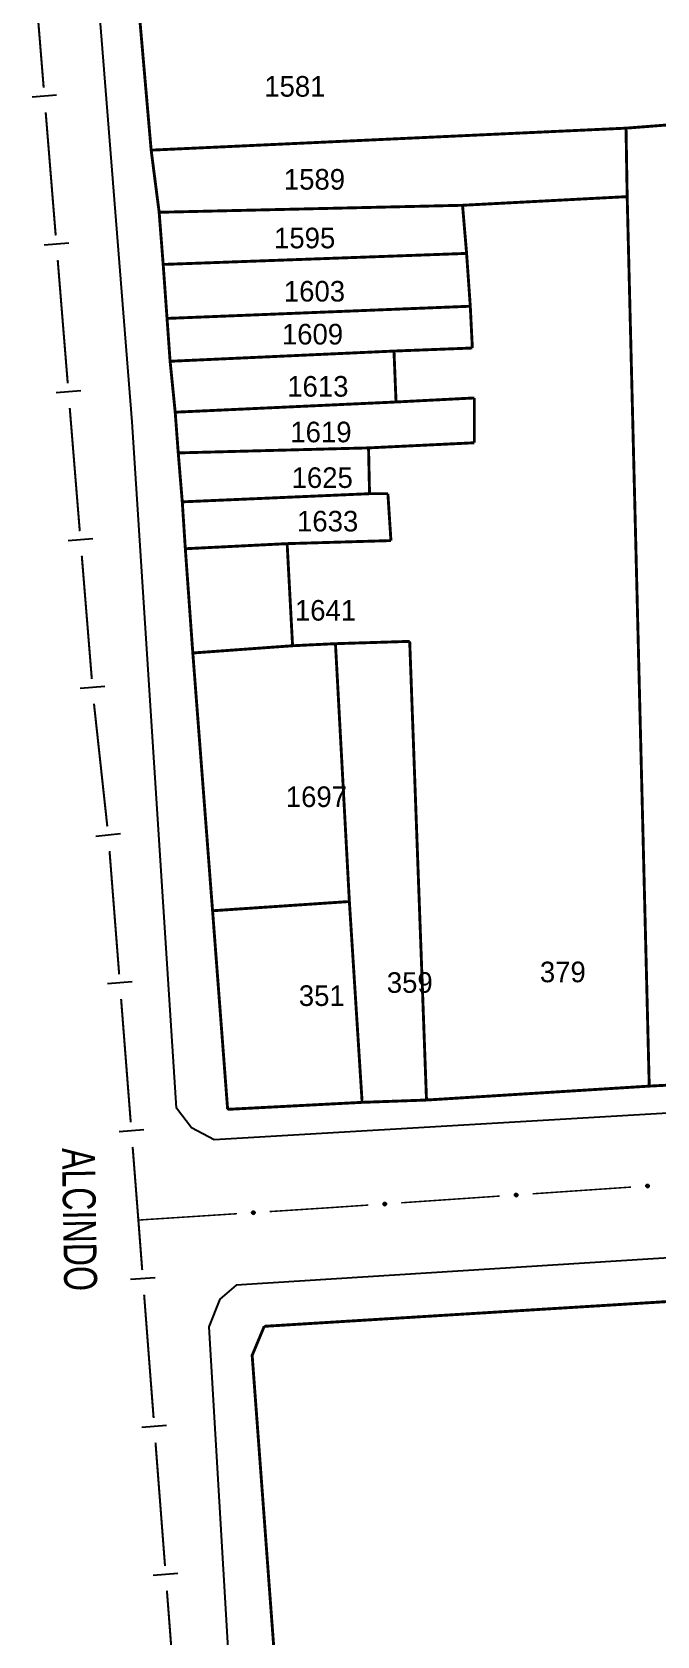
# Model space of a CAD drawing. Extents: x 202481 to 204056, y 4838981 to 4840330.
# Drawn here: x 202528.8 to 202604.7, y 4839437.1 to 4839631.7 of the extents above; entities that cross this region are included whole.
import ezdxf
from ezdxf.enums import TextEntityAlignment as Align

# ---------------------------------------------------------------- set-up
doc = ezdxf.new("R2010")
doc.units = 0
doc.header["$LTSCALE"] = 1.5
doc.header["$MEASUREMENT"] = 0
for name, color, linetype in [('CD_MALHA_LOTES', 7, 'CONTINUOUS'), ('LM-LIM-SETORES-BAIRROS', 250, 'CONTINUOUS'), ('RU-QUADRA', 210, 'CONTINUOUS'), ('SV-EIXO-RUA-PAV', 20, 'CONTINUOUS'), ('SV-RUA-PAVIM', 7, 'CONTINUOUS'), ('SV-TXT-RUA-PAV', 7, 'CONTINUOUS'), ('Th_NmrPort', 1, 'CONTINUOUS')]:
    doc.layers.add(name, color=color, linetype=linetype)
doc.styles.add('ARIAL', font='ARIAL.SHX')

msp = doc.modelspace()

# ---------------------------------------------------------------- linework, layer by layer
at = {"layer": 'CD_MALHA_LOTES', "linetype": 'Continuous', "const_width": 0.35, "flags": 128}
for points in [[(202543.23, 4839617.42), (202541.77, 4839634.2)], [(202543.23, 4839617.42), (202600.92, 4839620.09)], [(202600.92, 4839620.09), (202613.74, 4839621.08)], [(202601.06, 4839611.78), (202600.92, 4839620.09)], [(202544.2, 4839609.88), (202543.23, 4839617.42)], [(202581.06, 4839610.73), (202601.06, 4839611.78)], [(202603.74, 4839503.84), (202601.06, 4839611.78)], [(202544.2, 4839609.88), (202581.06, 4839610.73)], [(202544.69, 4839603.55), (202544.2, 4839609.88)], [(202581.55, 4839604.89), (202581.06, 4839610.73)], [(202544.69, 4839603.55), (202581.55, 4839604.89)], [(202582, 4839598.48), (202581.55, 4839604.89)], [(202545.16, 4839597), (202544.69, 4839603.55)], [(202545.16, 4839597), (202582, 4839598.48)], [(202582.25, 4839593.41), (202582, 4839598.48)], [(202545.53, 4839591.8), (202545.16, 4839597)], [(202545.53, 4839591.8), (202572.73, 4839593.04)], [(202572.73, 4839593.04), (202582.25, 4839593.41)], [(202572.98, 4839586.86), (202572.73, 4839593.04)], [(202546.15, 4839585.62), (202545.53, 4839591.8)], [(202546.15, 4839585.62), (202572.98, 4839586.86)], [(202582.49, 4839587.35), (202572.98, 4839586.86)], [(202582.49, 4839581.91), (202582.49, 4839587.35)], [(202546.52, 4839580.68), (202546.15, 4839585.62)], [(202546.52, 4839580.68), (202569.64, 4839581.29)], [(202547.01, 4839574.74), (202546.52, 4839580.68)], [(202569.64, 4839581.29), (202582.49, 4839581.91)], [(202569.76, 4839575.73), (202569.64, 4839581.29)], [(202547.01, 4839574.74), (202569.76, 4839575.73)], [(202547.38, 4839569.05), (202547.01, 4839574.74)], [(202571.99, 4839575.73), (202569.76, 4839575.73)], [(202572.36, 4839570.04), (202571.99, 4839575.73)], [(202547.38, 4839569.05), (202559.75, 4839569.67)], [(202548.29, 4839556.4), (202547.38, 4839569.05)], [(202559.75, 4839569.67), (202572.36, 4839570.04)], [(202560.41, 4839557.28), (202559.75, 4839569.67)], [(202548.29, 4839556.4), (202560.41, 4839557.28)], [(202565.62, 4839557.53), (202560.41, 4839557.28)], [(202565.62, 4839557.53), (202574.64, 4839557.81)], [(202567.31, 4839526.24), (202565.62, 4839557.53)], [(202574.64, 4839557.81), (202576.68, 4839502.15)], [(202550.69, 4839525.12), (202548.29, 4839556.4)], [(202550.69, 4839525.12), (202567.31, 4839526.24)], [(202568.86, 4839501.87), (202567.31, 4839526.24)], [(202552.52, 4839501.02), (202550.69, 4839525.12)], [(202603.74, 4839503.84), (202576.68, 4839502.15)], [(202612.02, 4839504.27), (202603.74, 4839503.84)], [(202568.86, 4839501.87), (202552.52, 4839501.02)], [(202576.68, 4839502.15), (202568.86, 4839501.87)], [(202740.1, 4839485.92), (202556.97, 4839474.69)], [(202556.97, 4839474.69), (202555.5, 4839471.17), (202577.2, 4839178.42)]]:
    msp.add_lwpolyline(points, dxfattribs=at)
at = {"layer": 'LM-LIM-SETORES-BAIRROS', "const_width": 0.25}
for points in [[(202528.953223, 4839639.955561), (202530.171611, 4839625.005125)], [(202530.415288, 4839622.015038), (202531.633675, 4839607.064602)], [(202531.877353, 4839604.074515), (202533.09574, 4839589.124079)], [(202533.339417, 4839586.133992), (202534.557805, 4839571.183556)], [(202534.801482, 4839568.193469), (202536.019869, 4839553.243033)], [(202536.281337, 4839550.254639), (202537.904524, 4839535.342722)], [(202538.173502, 4839532.355134), (202539.343062, 4839517.400799)], [(202539.576973, 4839514.409932), (202540.746532, 4839499.455597)], [(202540.980444, 4839496.46473), (202541.604209, 4839488.489085)], [(202541.604209, 4839488.489085), (202541.68, 4839487.52)], [(202541.68, 4839487.52), (202542.143528, 4839481.509892)], [(202542.374217, 4839478.518775), (202543.527663, 4839463.563189)], [(202543.758352, 4839460.572072), (202544.911798, 4839445.616485)], [(202545.142487, 4839442.625368), (202546.295932, 4839427.669782)]]:
    msp.add_lwpolyline(points, dxfattribs=at)
at = {"layer": 'LM-LIM-SETORES-BAIRROS'}
for points in [[(202528.757793, 4839623.886591), (202531.74788, 4839624.130268)], [(202530.219857, 4839605.946068), (202533.209945, 4839606.189745)], [(202531.681922, 4839588.005545), (202534.672009, 4839588.249222)], [(202533.143987, 4839570.065022), (202536.134074, 4839570.308699)], [(202534.606051, 4839552.124499), (202537.596139, 4839552.368176)], [(202536.521545, 4839534.186275), (202539.503928, 4839534.510913)], [(202537.925599, 4839516.286887), (202540.916466, 4839516.520799)], [(202539.32907, 4839498.341686), (202542.319937, 4839498.575597)], [(202540.724866, 4839480.397509), (202543.715983, 4839480.628198)], [(202542.109, 4839462.450805), (202545.100118, 4839462.681494)], [(202543.493135, 4839444.504102), (202546.484253, 4839444.734791)]]:
    msp.add_lwpolyline(points, dxfattribs=at)
at = {"layer": 'RU-QUADRA', "linetype": 'Continuous', "const_width": 0.18, "flags": 128}
msp.add_lwpolyline([(202612.02, 4839504.27), (202603.74, 4839503.84), (202576.68, 4839502.15), (202568.86, 4839501.87), (202552.52, 4839501.02), (202550.69, 4839525.12), (202548.29, 4839556.4), (202547.38, 4839569.05), (202547.01, 4839574.74), (202546.52, 4839580.68), (202546.15, 4839585.62), (202545.53, 4839591.8), (202545.16, 4839597), (202544.69, 4839603.55), (202544.2, 4839609.88), (202543.23, 4839617.42), (202541.77, 4839634.2)], dxfattribs=at)
msp.add_lwpolyline([(202750.31, 4839183.15), (202579.18, 4839176.15), (202577.2, 4839178.42), (202555.5, 4839471.17), (202556.97, 4839474.69), (202740.1, 4839485.92)], close=True, dxfattribs=at)
at = {"layer": 'SV-EIXO-RUA-PAV', "const_width": 0.18}
for points in [[(202589.569017, 4839490.770585), (202601.541096, 4839491.588719)], [(202557.641697, 4839488.615656), (202564.627137, 4839489.066897)], [(202564.627137, 4839489.066897), (202564.83, 4839489.08)], [(202564.83, 4839489.08), (202569.615554, 4839489.407029)], [(202573.606246, 4839489.679741), (202585.578325, 4839490.497874)], [(202541.674975, 4839487.584248), (202553.650016, 4839488.357804)]]:
    msp.add_lwpolyline(points, dxfattribs=at)
at = {"layer": 'SV-EIXO-RUA-PAV'}
for points in [[(202603.385591, 4839491.825103), (202603.417211, 4839491.862415), (202603.452016, 4839491.888018), (202603.487192, 4839491.901016), (202603.52127, 4839491.904397), (202603.556524, 4839491.90393), (202603.591964, 4839491.895617), (202603.629253, 4839491.877677), (202603.666906, 4839491.846221), (202603.69079, 4839491.808843), (202603.705378, 4839491.775039), (202603.71095, 4839491.739706), (202603.709922, 4839491.705466), (202603.700069, 4839491.66894), (202603.681521, 4839491.631328), (202603.648974, 4839491.594232), (202603.614679, 4839491.569366), (202603.580326, 4839491.557687), (202603.54477, 4839491.55231), (202603.508784, 4839491.553219), (202603.474043, 4839491.56158), (202603.436207, 4839491.580324), (202603.40002, 4839491.612933), (202603.374828, 4839491.646854), (202603.36267, 4839491.681035), (202603.358165, 4839491.716159), (202603.358204, 4839491.751524), (202603.365077, 4839491.787497), (202603.385591, 4839491.825103)], [(202571.460049, 4839489.643414), (202571.491669, 4839489.680726), (202571.526474, 4839489.706329), (202571.56165, 4839489.719327), (202571.595728, 4839489.722708), (202571.630982, 4839489.722241), (202571.666422, 4839489.713928), (202571.703711, 4839489.695988), (202571.741364, 4839489.664532), (202571.765248, 4839489.627153), (202571.779836, 4839489.593349), (202571.785408, 4839489.558017), (202571.78438, 4839489.523777), (202571.774527, 4839489.487251), (202571.755979, 4839489.449638), (202571.723432, 4839489.412543), (202571.689137, 4839489.387677), (202571.654784, 4839489.375998), (202571.619228, 4839489.370621), (202571.583242, 4839489.37153), (202571.548501, 4839489.379891), (202571.510665, 4839489.398635), (202571.474478, 4839489.431244), (202571.449286, 4839489.465165), (202571.437128, 4839489.499346), (202571.432623, 4839489.53447), (202571.432662, 4839489.569835), (202571.439535, 4839489.605807), (202571.460049, 4839489.643414)], [(202587.42282, 4839490.734258), (202587.45444, 4839490.771571), (202587.489245, 4839490.797173), (202587.524421, 4839490.810172), (202587.558499, 4839490.813553), (202587.593753, 4839490.813085), (202587.629193, 4839490.804772), (202587.666482, 4839490.786833), (202587.704135, 4839490.755377), (202587.728019, 4839490.717998), (202587.742607, 4839490.684194), (202587.748179, 4839490.648862), (202587.747151, 4839490.614622), (202587.737298, 4839490.578095), (202587.71875, 4839490.540483), (202587.686203, 4839490.503388), (202587.651908, 4839490.478522), (202587.617555, 4839490.466842), (202587.581999, 4839490.461466), (202587.546013, 4839490.462374), (202587.511272, 4839490.470735), (202587.473436, 4839490.489479), (202587.437249, 4839490.522088), (202587.412057, 4839490.55601), (202587.399899, 4839490.59019), (202587.395394, 4839490.625315), (202587.395433, 4839490.66068), (202587.402306, 4839490.696652), (202587.42282, 4839490.734258)], [(202555.495379, 4839488.587319), (202555.527137, 4839488.624514), (202555.562038, 4839488.649987), (202555.597262, 4839488.662854), (202555.631353, 4839488.666109), (202555.666605, 4839488.66551), (202555.702013, 4839488.657065), (202555.739235, 4839488.638987), (202555.77677, 4839488.607391), (202555.800515, 4839488.569923), (202555.814978, 4839488.536065), (202555.820418, 4839488.500712), (202555.819262, 4839488.466477), (202555.809274, 4839488.429987), (202555.790585, 4839488.392444), (202555.757901, 4839488.35547), (202555.723514, 4839488.330732), (202555.689117, 4839488.319181), (202555.653541, 4839488.313936), (202555.617559, 4839488.314979), (202555.582849, 4839488.323469), (202555.545083, 4839488.342354), (202555.509018, 4839488.375097), (202555.483953, 4839488.409112), (202555.471922, 4839488.443338), (202555.467547, 4839488.478479), (202555.467718, 4839488.513843), (202555.474725, 4839488.54979), (202555.495379, 4839488.587319)]]:
    msp.add_lwpolyline(points, close=True, dxfattribs=at)
for points in [[(202603.358165, 4839491.716159), (202603.705378, 4839491.775039)], [(202603.358204, 4839491.751524), (202603.69079, 4839491.808843)], [(202603.361888, 4839491.735193), (202603.692999, 4839491.79338)], [(202603.36267, 4839491.681035), (202603.71095, 4839491.739706)], [(202603.363038, 4839491.698344), (202603.706588, 4839491.754646)], [(202603.365077, 4839491.787497), (202603.666906, 4839491.846221)], [(202603.366369, 4839491.769692), (202603.674244, 4839491.827659)], [(202603.372264, 4839491.663414), (202603.707459, 4839491.72188)], [(202603.374828, 4839491.646854), (202603.709922, 4839491.705466)], [(202603.376295, 4839491.804563), (202603.644692, 4839491.859832)], [(202603.385591, 4839491.825103), (202603.629253, 4839491.877677)], [(202603.389658, 4839491.629042), (202603.700349, 4839491.685834)], [(202603.40002, 4839491.612933), (202603.700069, 4839491.66894)], [(202603.40364, 4839491.844727), (202603.603259, 4839491.885723)], [(202603.417211, 4839491.862415), (202603.591964, 4839491.895617)], [(202603.42184, 4839491.598416), (202603.687793, 4839491.649416)], [(202603.436207, 4839491.580324), (202603.681521, 4839491.631328)], [(202603.436989, 4839491.877096), (202603.565479, 4839491.898186)], [(202603.452016, 4839491.888018), (202603.556524, 4839491.90393)], [(202603.460457, 4839491.573701), (202603.657539, 4839491.611788)], [(202603.474043, 4839491.56158), (202603.648974, 4839491.594232)], [(202603.4957, 4839491.558329), (202603.625459, 4839491.580874)], [(202603.508784, 4839491.553219), (202603.614679, 4839491.569366)], [(202571.432623, 4839489.53447), (202571.779836, 4839489.593349)], [(202571.432662, 4839489.569835), (202571.765248, 4839489.627153)], [(202571.436346, 4839489.553504), (202571.767457, 4839489.611691)], [(202571.437128, 4839489.499346), (202571.785408, 4839489.558017)], [(202571.437496, 4839489.516654), (202571.781046, 4839489.572956)], [(202571.439535, 4839489.605807), (202571.741364, 4839489.664532)], [(202571.440827, 4839489.588003), (202571.748702, 4839489.64597)], [(202571.446722, 4839489.481725), (202571.781917, 4839489.540191)], [(202571.449286, 4839489.465165), (202571.78438, 4839489.523777)], [(202571.450753, 4839489.622874), (202571.71915, 4839489.678143)], [(202571.460049, 4839489.643414), (202571.703711, 4839489.695988)], [(202571.464116, 4839489.447353), (202571.774807, 4839489.504145)], [(202571.474478, 4839489.431244), (202571.774527, 4839489.487251)], [(202571.478098, 4839489.663038), (202571.677717, 4839489.704033)], [(202571.491669, 4839489.680726), (202571.666422, 4839489.713928)], [(202571.496298, 4839489.416727), (202571.762251, 4839489.467726)], [(202571.510665, 4839489.398635), (202571.755979, 4839489.449638)], [(202571.511446, 4839489.695406), (202571.639937, 4839489.716496)], [(202571.526474, 4839489.706329), (202571.630982, 4839489.722241)], [(202571.534915, 4839489.392012), (202571.731997, 4839489.430099)], [(202571.548501, 4839489.379891), (202571.723432, 4839489.412543)], [(202571.570158, 4839489.37664), (202571.699917, 4839489.399185)], [(202571.583242, 4839489.37153), (202571.689137, 4839489.387677)], [(202587.395394, 4839490.625315), (202587.742607, 4839490.684194)], [(202587.395433, 4839490.66068), (202587.728019, 4839490.717998)], [(202587.399117, 4839490.644348), (202587.730228, 4839490.702536)], [(202587.399899, 4839490.59019), (202587.748179, 4839490.648862)], [(202587.400267, 4839490.607499), (202587.743817, 4839490.663801)], [(202587.402306, 4839490.696652), (202587.704135, 4839490.755377)], [(202587.403598, 4839490.678847), (202587.711473, 4839490.736815)], [(202587.409493, 4839490.572569), (202587.744688, 4839490.631036)], [(202587.412057, 4839490.55601), (202587.747151, 4839490.614622)], [(202587.413524, 4839490.713718), (202587.681921, 4839490.768988)], [(202587.42282, 4839490.734258), (202587.666482, 4839490.786833)], [(202587.426887, 4839490.538197), (202587.737578, 4839490.594989)], [(202587.437249, 4839490.522088), (202587.737298, 4839490.578095)], [(202587.440869, 4839490.753883), (202587.640488, 4839490.794878)], [(202587.45444, 4839490.771571), (202587.629193, 4839490.804772)], [(202587.459069, 4839490.507572), (202587.725022, 4839490.558571)], [(202587.473436, 4839490.489479), (202587.71875, 4839490.540483)], [(202587.474218, 4839490.786251), (202587.602708, 4839490.807341)], [(202587.489245, 4839490.797173), (202587.593753, 4839490.813085)], [(202587.497686, 4839490.482857), (202587.694768, 4839490.520943)], [(202587.511272, 4839490.470735), (202587.686203, 4839490.503388)], [(202587.532929, 4839490.467485), (202587.662688, 4839490.490029)], [(202587.546013, 4839490.462374), (202587.651908, 4839490.478522)], [(202555.467547, 4839488.478479), (202555.814978, 4839488.536065)], [(202555.467718, 4839488.513843), (202555.800515, 4839488.569923)], [(202555.471341, 4839488.497499), (202555.802667, 4839488.554453)], [(202555.471922, 4839488.443338), (202555.820418, 4839488.500712)], [(202555.472355, 4839488.460645), (202555.816111, 4839488.515668)], [(202555.474725, 4839488.54979), (202555.77677, 4839488.607391)], [(202555.475951, 4839488.531981), (202555.78404, 4839488.588801)], [(202555.48145, 4839488.425681), (202555.816861, 4839488.482899)], [(202555.483953, 4839488.409112), (202555.819262, 4839488.466477)], [(202555.486007, 4839488.566814), (202555.754607, 4839488.621084)], [(202555.495379, 4839488.587319), (202555.739235, 4839488.638987)], [(202555.498716, 4839488.391245), (202555.809616, 4839488.44688)], [(202555.509018, 4839488.375097), (202555.809274, 4839488.429987)], [(202555.513501, 4839488.606877), (202555.713271, 4839488.647129)], [(202555.527137, 4839488.624514), (202555.702013, 4839488.657065)], [(202555.530784, 4839488.3605), (202555.796924, 4839488.410509)], [(202555.545083, 4839488.342354), (202555.790585, 4839488.392444)], [(202555.54697, 4839488.639121), (202555.675538, 4839488.659732)], [(202555.562038, 4839488.649987), (202555.666605, 4839488.66551)], [(202555.569308, 4839488.335641), (202555.766531, 4839488.372994)], [(202555.582849, 4839488.323469), (202555.757901, 4839488.35547)], [(202555.604494, 4839488.320138), (202555.734336, 4839488.342199)], [(202555.617559, 4839488.314979), (202555.723514, 4839488.330732)]]:
    msp.add_lwpolyline(points, dxfattribs=at)
at = {"layer": 'SV-RUA-PAVIM', "linetype": 'Continuous'}
msp.add_polyline3d([(202670.52, 4839580.27, 7.04), (202674.43, 4839507.06, 11.1), (202673.31, 4839505.24, 11.06), (202671.47, 4839504.39, 11.06), (202550.89, 4839497.34, 11.88), (202548.12, 4839498.77, 11.89), (202546.32, 4839501.18, 11.88), (202540.93, 4839584.47, 11.21), (202536.95, 4839634.32, 11.21)], dxfattribs=at)
msp.add_polyline3d([(202566.66, 4839254.04, 11.06), (202571.91, 4839175.18, 10.36), (202573.36, 4839172.93, 10.35), (202575.45, 4839171.92, 10.35), (202686.13, 4839176.82, 11.84), (202752.9, 4839179.53, 12.42), (202754.7, 4839180.85, 12.43), (202755.1, 4839182.31, 12.43), (202752.58, 4839257.55, 12.13), (202745.87, 4839443.52, 10.92), (202744.25, 4839489.1, 10.81), (202742.18, 4839491.28, 10.75), (202739.16, 4839491.37, 10.82), (202661.94, 4839486.54, 11.23), (202553.54, 4839479.68, 11.96), (202551.57, 4839478, 11.96), (202550.23, 4839474.62, 11.96), (202552.74, 4839432.18, 11.9)], close=True, dxfattribs=at)

# ---------------------------------------------------------------- texts
at = {"layer": 'SV-TXT-RUA-PAV', "style": 'ARIAL', "width": 0.7}
msp.add_text('ALCINDO', height=4, rotation=271, dxfattribs=at).set_placement((202532.378955, 4839496.31836))
at = {"layer": 'Th_NmrPort', "color": 1}
for s, p in [('1581', (202556.97, 4839625.16)), ('1589', (202559.35, 4839613.88)), ('1595', (202558.16, 4839606.76)), ('1603', (202559.35, 4839600.3)), ('1609', (202559.113333, 4839595.09)), ('1613', (202559.763333, 4839588.76)), ('1619', (202560.14, 4839583.22)), ('1625', (202560.293333, 4839577.68)), ('1633', (202560.953333, 4839572.4)), ('1641', (202560.693333, 4839561.58)), ('1697', (202559.587752, 4839538.958559)), ('379', (202590.454029, 4839517.69516)), ('359', (202571.857752, 4839516.408559)), ('351', (202561.167752, 4839514.818559))]:
    msp.add_text(s, height=2.5, dxfattribs=at).set_placement(p, align=Align.MIDDLE_LEFT)

doc.saveas('drawing.dxf')
